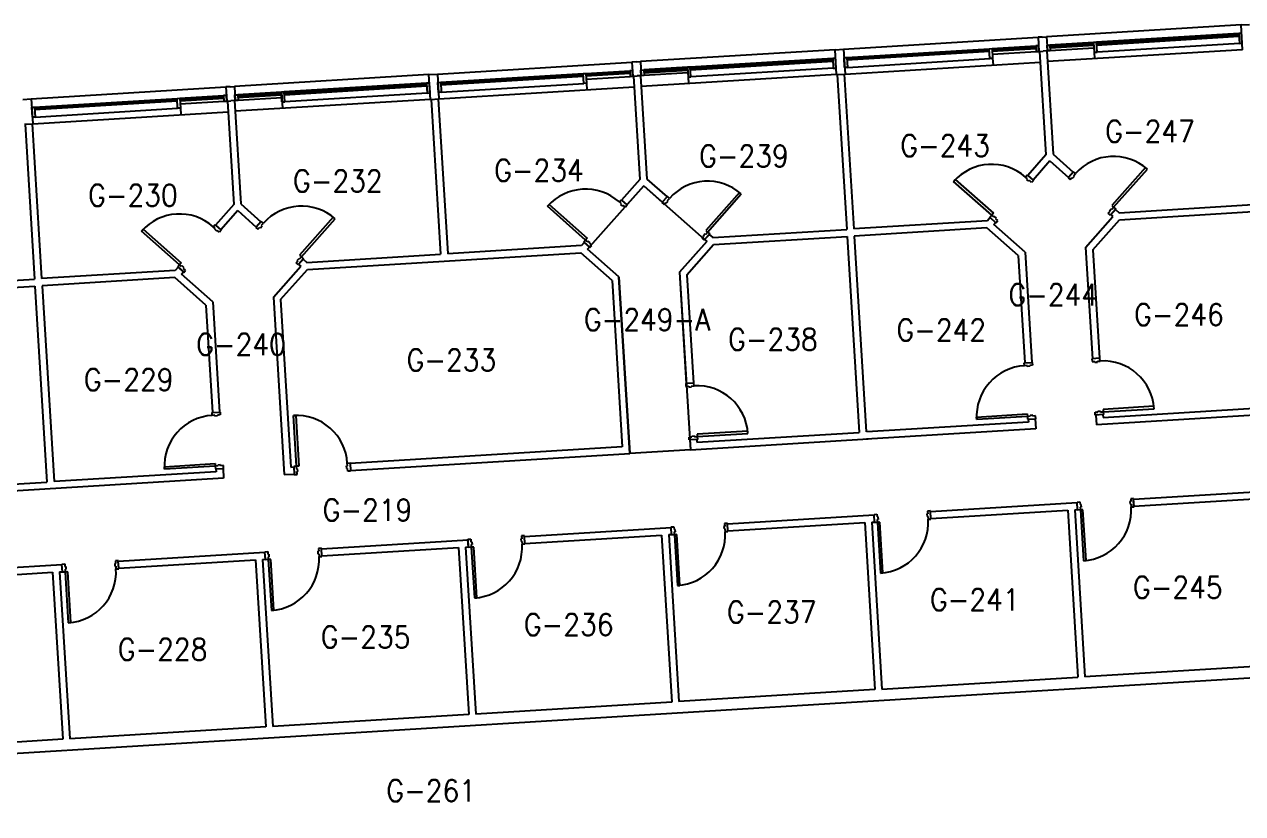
# Model space of a CAD drawing. Header units: inches. Extents: x 0 to 15110, y -1099 to 7181.
# Drawn here: x 13081 to 13943, y 6398 to 6957 of the extents above; entities that cross this region are included whole.
import ezdxf
from ezdxf.enums import TextEntityAlignment as Align

# ---------------------------------------------------------------- set-up
doc = ezdxf.new("R2010")
doc.units = ezdxf.units.IN
doc.header["$LTSCALE"] = 48
doc.header["$MEASUREMENT"] = 0
doc.layers.get('0').update_dxf_attribs({"linetype": 'CONTINUOUS'})
for name, color, linetype in [('A-DOOR', 5, 'CONTINUOUS'), ('A-GLAZ', 1, 'CONTINUOUS'), ('A-GLAZ-DETL', 5, 'CONTINUOUS'), ('A-TEXT', 3, 'CONTINUOUS'), ('A-WALL', 7, 'CONTINUOUS'), ('A-WALL-SILL', 3, 'CONTINUOUS'), ('SP-RMNO', 7, 'CONTINUOUS'), ('SP-ROOM', 7, 'CONTINUOUS'), ('SP-ROOMF', 7, 'CONTINUOUS')]:
    doc.layers.add(name, color=color, linetype=linetype)
doc.layers.get('0').off()
doc.layers.get('SP-ROOM').off()
doc.layers.get('SP-ROOMF').off()
doc.styles.add('ROMANS', font='ROMANS', dxfattribs={"width": 0.78})

# ---------------------------------------------------------------- blocks, each defined once
blk = doc.blocks.new('FMGRM1')
at = {"style": 'ROMANS', "width": 0.9}
for tag, p in [('DATA1', (0, -0.2836)), ('DATA2', (0, -0.443)), ('DATA3', (0, -0.6024)), ('DATA4', (0, -0.7618)), ('DATA5', (0, -0.9213))]:
    blk.add_attdef(tag, text='', height=0.1172, dxfattribs=at).set_placement(p, align=Align.CENTER)
at = {"layer": 'SP-RMNO', "style": 'ROMANS', "width": 0.9}
blk.add_attdef('RMNUMB', text='', height=0.16, dxfattribs=at).set_placement((0, 0), align=Align.MIDDLE)

msp = doc.modelspace()

# ---------------------------------------------------------------- linework, layer by layer
at = {"layer": 'A-DOOR', "linetype": 'Continuous'}
for p, q in [((13789.48, 6848.99), (13790.8, 6850.49)), ((13790.93, 6847.71), (13789.48, 6848.99)), ((13790.51, 6847.24), (13790.93, 6847.71)), ((13790.8, 6850.49), (13795.11, 6846.68)), ((13823.46, 6852.84), (13819.65, 6848.53)), ((13819.65, 6848.53), (13821.15, 6847.21)), ((13821.15, 6847.21), (13822.43, 6848.66)), ((13822.43, 6848.66), (13822.9, 6848.24)), ((13822.9, 6848.24), (13824.14, 6849.65)), ((13824.96, 6851.51), (13823.46, 6852.84)), ((13823.68, 6850.06), (13824.96, 6851.51)), ((13824.14, 6849.65), (13823.68, 6850.06)), ((13874.47, 6855.78), (13850.61, 6828.82)), ((13851.92, 6827.66), (13875.78, 6854.62)), ((13875.78, 6854.62), (13874.47, 6855.78)), ((13738.66, 6845.88), (13739.82, 6847.19)), ((13765.62, 6822.03), (13738.66, 6845.88)), ((13739.82, 6847.19), (13766.78, 6823.34)), ((13791.92, 6846), (13790.51, 6847.24)), ((13792.33, 6846.47), (13791.92, 6846)), ((13793.78, 6845.18), (13792.33, 6846.47)), ((13795.11, 6846.68), (13793.78, 6845.18)), ((13502.01, 6831.41), (13503.34, 6832.91)), ((13503.46, 6830.13), (13502.01, 6831.41)), ((13503.05, 6829.66), (13503.46, 6830.13)), ((13503.34, 6832.91), (13507.65, 6829.1)), ((13536, 6835.25), (13532.19, 6830.95)), ((13532.19, 6830.95), (13533.69, 6829.62)), ((13533.69, 6829.62), (13534.97, 6831.07)), ((13534.97, 6831.07), (13535.44, 6830.66)), ((13535.44, 6830.66), (13536.68, 6832.06)), ((13537.5, 6833.93), (13536, 6835.25)), ((13536.21, 6832.48), (13537.5, 6833.93)), ((13536.68, 6832.06), (13536.21, 6832.48)), ((13587, 6838.2), (13563.15, 6811.23)), ((13564.46, 6810.07), (13588.31, 6837.04)), ((13588.31, 6837.04), (13587, 6838.2)), ((13451.2, 6828.3), (13452.36, 6829.61)), ((13478.16, 6804.45), (13451.2, 6828.3)), ((13452.36, 6829.61), (13479.32, 6805.76)), ((13504.45, 6828.42), (13503.05, 6829.66)), ((13504.87, 6828.88), (13504.45, 6828.42)), ((13506.32, 6827.6), (13504.87, 6828.88)), ((13507.65, 6829.1), (13506.32, 6827.6)), ((13765.62, 6822.03), (13764.3, 6820.53)), ((13766.78, 6823.34), (13765.62, 6822.03)), ((13767.07, 6820.75), (13765.62, 6822.03)), ((13848.11, 6823.35), (13849.4, 6824.8)), ((13849.61, 6822.03), (13848.11, 6823.35)), ((13848.93, 6825.22), (13850.17, 6826.62)), ((13849.4, 6824.8), (13848.93, 6825.22)), ((13853.42, 6826.33), (13849.61, 6822.03)), ((13850.17, 6826.62), (13850.64, 6826.21)), ((13850.61, 6828.82), (13851.92, 6827.66)), ((13850.64, 6826.21), (13851.92, 6827.66)), ((13851.92, 6827.66), (13853.42, 6826.33)), ((13214.55, 6813.83), (13215.88, 6815.33)), ((13216, 6812.54), (13214.55, 6813.83)), ((13215.88, 6815.33), (13220.18, 6811.52)), ((13248.54, 6817.67), (13244.73, 6813.37)), ((13244.73, 6813.37), (13246.22, 6812.04)), ((13246.22, 6812.04), (13247.51, 6813.49)), ((13247.51, 6813.49), (13247.98, 6813.08)), ((13247.98, 6813.08), (13249.22, 6814.48)), ((13250.03, 6816.35), (13248.54, 6817.67)), ((13248.75, 6814.9), (13250.03, 6816.35)), ((13249.22, 6814.48), (13248.75, 6814.9)), ((13299.54, 6820.61), (13275.69, 6793.65)), ((13277, 6792.49), (13300.85, 6819.46)), ((13300.85, 6819.46), (13299.54, 6820.61)), ((13764.3, 6820.53), (13768.6, 6816.72)), ((13767.49, 6821.21), (13767.07, 6820.75)), ((13768.89, 6819.97), (13767.49, 6821.21)), ((13768.48, 6819.5), (13768.89, 6819.97)), ((13769.93, 6818.22), (13768.48, 6819.5)), ((13768.6, 6816.72), (13769.93, 6818.22)), ((13163.73, 6810.72), (13164.89, 6812.03)), ((13190.7, 6786.87), (13163.73, 6810.72)), ((13164.89, 6812.03), (13191.86, 6788.18)), ((13215.59, 6812.08), (13216, 6812.54)), ((13216.99, 6810.83), (13215.59, 6812.08)), ((13217.41, 6811.3), (13216.99, 6810.83)), ((13218.86, 6810.02), (13217.41, 6811.3)), ((13220.18, 6811.52), (13218.86, 6810.02)), ((13478.16, 6804.45), (13476.83, 6802.95)), ((13479.32, 6805.76), (13478.16, 6804.45)), ((13479.61, 6803.16), (13478.16, 6804.45)), ((13560.65, 6805.77), (13561.93, 6807.22)), ((13562.15, 6804.44), (13560.65, 6805.77)), ((13561.47, 6807.63), (13562.71, 6809.04)), ((13561.93, 6807.22), (13561.47, 6807.63)), ((13565.96, 6808.75), (13562.15, 6804.44)), ((13562.71, 6809.04), (13563.18, 6808.62)), ((13563.15, 6811.23), (13564.46, 6810.07)), ((13563.18, 6808.62), (13564.46, 6810.07)), ((13564.46, 6810.07), (13565.96, 6808.75)), ((13476.83, 6802.95), (13481.14, 6799.14)), ((13480.02, 6803.63), (13479.61, 6803.16)), ((13481.43, 6802.39), (13480.02, 6803.63)), ((13481.01, 6801.92), (13481.43, 6802.39)), ((13482.47, 6800.64), (13481.01, 6801.92)), ((13481.14, 6799.14), (13482.47, 6800.64)), ((13191.86, 6788.18), (13190.7, 6786.87)), ((13273.19, 6788.19), (13274.47, 6789.64)), ((13274.68, 6786.86), (13273.19, 6788.19)), ((13274, 6790.05), (13275.25, 6791.46)), ((13274.47, 6789.64), (13274, 6790.05)), ((13278.49, 6791.17), (13274.68, 6786.86)), ((13275.25, 6791.46), (13275.71, 6791.04)), ((13275.69, 6793.65), (13277, 6792.49)), ((13275.71, 6791.04), (13277, 6792.49)), ((13277, 6792.49), (13278.49, 6791.17)), ((13190.7, 6786.87), (13189.37, 6785.37)), ((13189.37, 6785.37), (13193.68, 6781.56)), ((13192.15, 6785.58), (13190.7, 6786.87)), ((13192.56, 6786.05), (13192.15, 6785.58)), ((13193.97, 6784.81), (13192.56, 6786.05)), ((13193.55, 6784.34), (13193.97, 6784.81)), ((13195, 6783.06), (13193.55, 6784.34)), ((13193.68, 6781.56), (13195, 6783.06)), ((13842.25, 6720.74), (13836.51, 6720.39)), ((13836.51, 6720.39), (13836.63, 6718.39)), ((13836.63, 6718.39), (13838.56, 6718.51)), ((13838.56, 6718.51), (13838.6, 6717.89)), ((13840.44, 6718.62), (13842.37, 6718.74)), ((13840.47, 6718), (13840.44, 6718.62)), ((13842.37, 6718.74), (13842.25, 6720.74)), ((13788.6, 6717.46), (13794.34, 6717.81)), ((13788.72, 6715.46), (13788.6, 6717.46)), ((13790.65, 6715.58), (13788.72, 6715.46)), ((13790.69, 6714.96), (13790.65, 6715.58)), ((13792.56, 6715.07), (13790.69, 6714.96)), ((13794.46, 6715.81), (13792.53, 6715.69)), ((13792.53, 6715.69), (13792.56, 6715.07)), ((13794.34, 6717.81), (13794.46, 6715.81)), ((13838.6, 6717.89), (13840.47, 6718)), ((13554.79, 6703.16), (13549.05, 6702.81)), ((13549.05, 6702.81), (13549.17, 6700.81)), ((13549.17, 6700.81), (13551.1, 6700.93)), ((13551.1, 6700.93), (13551.14, 6700.3)), ((13552.97, 6701.04), (13554.91, 6701.16)), ((13553.01, 6700.42), (13552.97, 6701.04)), ((13554.91, 6701.16), (13554.79, 6703.16)), ((13551.14, 6700.3), (13553.01, 6700.42)), ((13880.39, 6686.75), (13844.46, 6684.56)), ((13844.46, 6684.56), (13844.57, 6682.81)), ((13844.57, 6682.81), (13880.5, 6685.01)), ((13880.5, 6685.01), (13880.39, 6686.75)), ((13213.67, 6682.29), (13219.41, 6682.64)), ((13213.79, 6680.3), (13213.67, 6682.29)), ((13215.73, 6680.41), (13213.79, 6680.3)), ((13215.77, 6679.79), (13215.73, 6680.41)), ((13217.64, 6679.91), (13215.77, 6679.79)), ((13219.53, 6680.65), (13217.6, 6680.53)), ((13217.6, 6680.53), (13217.64, 6679.91)), ((13219.41, 6682.64), (13219.53, 6680.65)), ((13271.28, 6680.18), (13273.03, 6680.29)), ((13273.48, 6644.25), (13271.28, 6680.18)), ((13273.03, 6680.29), (13275.23, 6644.35)), ((13754.88, 6679.08), (13790.81, 6681.27)), ((13754.99, 6677.33), (13754.88, 6679.08)), ((13790.92, 6679.53), (13754.99, 6677.33)), ((13790.81, 6681.27), (13790.92, 6679.53)), ((13792.85, 6679.65), (13790.92, 6679.53)), ((13790.92, 6679.53), (13791.04, 6677.53)), ((13791.04, 6677.53), (13796.78, 6677.88)), ((13794.69, 6680.38), (13792.81, 6680.27)), ((13792.81, 6680.27), (13792.85, 6679.65)), ((13794.72, 6679.76), (13794.69, 6680.38)), ((13796.66, 6679.88), (13794.72, 6679.76)), ((13796.78, 6677.88), (13796.66, 6679.88)), ((13838.83, 6682.46), (13840.76, 6682.58)), ((13838.95, 6680.46), (13838.83, 6682.46)), ((13844.69, 6680.81), (13838.95, 6680.46)), ((13840.72, 6683.2), (13842.6, 6683.31)), ((13840.76, 6682.58), (13840.72, 6683.2)), ((13842.6, 6683.31), (13842.63, 6682.69)), ((13842.63, 6682.69), (13844.57, 6682.81)), ((13844.57, 6682.81), (13844.69, 6680.81)), ((13592.93, 6669.17), (13557, 6666.97)), ((13557, 6666.97), (13557.1, 6665.23)), ((13557.1, 6665.23), (13593.04, 6667.42)), ((13593.04, 6667.42), (13592.93, 6669.17)), ((13551.37, 6664.88), (13553.3, 6664.99)), ((13551.49, 6662.88), (13551.37, 6664.88)), ((13557.23, 6663.23), (13551.49, 6662.88)), ((13553.26, 6665.62), (13555.13, 6665.73)), ((13553.3, 6664.99), (13553.26, 6665.62)), ((13555.13, 6665.73), (13555.17, 6665.11)), ((13555.17, 6665.11), (13557.1, 6665.23)), ((13557.1, 6665.23), (13557.23, 6663.23)), ((13179.95, 6643.91), (13215.89, 6646.11)), ((13180.06, 6642.17), (13179.95, 6643.91)), ((13215.99, 6644.36), (13180.06, 6642.17)), ((13215.89, 6646.11), (13215.99, 6644.36)), ((13217.93, 6644.48), (13215.99, 6644.36)), ((13215.99, 6644.36), (13216.11, 6642.37)), ((13216.11, 6642.37), (13221.85, 6642.72)), ((13219.76, 6645.22), (13217.89, 6645.11)), ((13217.89, 6645.11), (13217.93, 6644.48)), ((13219.8, 6644.6), (13219.76, 6645.22)), ((13221.73, 6644.71), (13219.8, 6644.6)), ((13221.85, 6642.72), (13221.73, 6644.71)), ((13273.48, 6644.25), (13271.49, 6644.13)), ((13271.49, 6644.13), (13271.84, 6638.39)), ((13275.23, 6644.35), (13273.48, 6644.25)), ((13273.6, 6642.31), (13273.48, 6644.25)), ((13274.22, 6642.35), (13273.6, 6642.31)), ((13273.71, 6640.44), (13274.34, 6640.48)), ((13273.83, 6638.51), (13273.71, 6640.44)), ((13274.34, 6640.48), (13274.22, 6642.35)), ((13308.91, 6644.47), (13309.53, 6644.51)), ((13309.02, 6642.6), (13308.91, 6644.47)), ((13309.65, 6642.64), (13309.02, 6642.6)), ((13309.42, 6646.45), (13311.41, 6646.57)), ((13309.53, 6644.51), (13309.42, 6646.45)), ((13309.77, 6640.71), (13309.65, 6642.64)), ((13311.76, 6640.83), (13309.77, 6640.71)), ((13311.41, 6646.57), (13311.76, 6640.83)), ((13271.84, 6638.39), (13273.83, 6638.51)), ((13826.06, 6618.93), (13828.05, 6619.06)), ((13826.41, 6613.2), (13826.06, 6618.93)), ((13828.05, 6619.06), (13828.17, 6617.12)), ((13828.17, 6617.12), (13828.8, 6617.16)), ((13828.91, 6615.29), (13828.29, 6615.25)), ((13828.29, 6615.25), (13828.4, 6613.32)), ((13828.8, 6617.16), (13828.91, 6615.29)), ((13864.11, 6619.32), (13863.48, 6619.28)), ((13863.48, 6619.28), (13863.6, 6617.41)), ((13863.6, 6617.41), (13864.22, 6617.45)), ((13865.98, 6621.38), (13863.99, 6621.25)), ((13863.99, 6621.25), (13864.11, 6619.32)), ((13864.22, 6617.45), (13864.34, 6615.52)), ((13864.34, 6615.52), (13866.33, 6615.64)), ((13866.33, 6615.64), (13865.98, 6621.38)), ((13682.33, 6610.14), (13684.32, 6610.27)), ((13682.68, 6604.4), (13682.33, 6610.14)), ((13684.32, 6610.27), (13684.44, 6608.33)), ((13684.44, 6608.33), (13685.06, 6608.37)), ((13685.18, 6606.5), (13684.56, 6606.46)), ((13684.56, 6606.46), (13684.67, 6604.53)), ((13685.06, 6608.37), (13685.18, 6606.5)), ((13720.37, 6610.53), (13719.75, 6610.49)), ((13719.75, 6610.49), (13719.86, 6608.62)), ((13719.86, 6608.62), (13720.49, 6608.66)), ((13722.25, 6612.59), (13720.26, 6612.46)), ((13720.26, 6612.46), (13720.37, 6610.53)), ((13720.49, 6608.66), (13720.61, 6606.72)), ((13720.61, 6606.72), (13722.6, 6606.85)), ((13722.6, 6606.85), (13722.25, 6612.59)), ((13828.4, 6613.32), (13826.41, 6613.2)), ((13830.15, 6613.42), (13828.4, 6613.32)), ((13828.4, 6613.32), (13830.6, 6577.38)), ((13832.35, 6577.49), (13830.15, 6613.42)), ((13538.59, 6601.35), (13540.59, 6601.47)), ((13538.95, 6595.61), (13538.59, 6601.35)), ((13540.59, 6601.47), (13540.71, 6599.54)), ((13540.71, 6599.54), (13541.33, 6599.58)), ((13541.45, 6597.71), (13540.82, 6597.67)), ((13540.82, 6597.67), (13540.94, 6595.74)), ((13541.33, 6599.58), (13541.45, 6597.71)), ((13576.64, 6601.74), (13576.02, 6601.7)), ((13576.02, 6601.7), (13576.13, 6599.83)), ((13576.13, 6599.83), (13576.76, 6599.87)), ((13578.52, 6603.79), (13576.52, 6603.67)), ((13576.52, 6603.67), (13576.64, 6601.74)), ((13576.76, 6599.87), (13576.88, 6597.93)), ((13576.88, 6597.93), (13578.87, 6598.06)), ((13578.87, 6598.06), (13578.52, 6603.79)), ((13684.67, 6604.53), (13682.68, 6604.4)), ((13686.42, 6604.63), (13684.67, 6604.53)), ((13684.67, 6604.53), (13686.87, 6568.59)), ((13688.62, 6568.7), (13686.42, 6604.63)), ((13394.86, 6592.56), (13396.86, 6592.68)), ((13395.21, 6586.82), (13394.86, 6592.56)), ((13396.86, 6592.68), (13396.98, 6590.75)), ((13396.98, 6590.75), (13397.6, 6590.79)), ((13397.72, 6588.92), (13397.09, 6588.88)), ((13397.09, 6588.88), (13397.21, 6586.94)), ((13397.6, 6590.79), (13397.72, 6588.92)), ((13432.91, 6592.95), (13432.29, 6592.91)), ((13432.29, 6592.91), (13432.4, 6591.04)), ((13432.4, 6591.04), (13433.03, 6591.08)), ((13434.79, 6595), (13432.79, 6594.88)), ((13432.79, 6594.88), (13432.91, 6592.95)), ((13433.03, 6591.08), (13433.14, 6589.14)), ((13433.14, 6589.14), (13435.14, 6589.26)), ((13435.14, 6589.26), (13434.79, 6595)), ((13540.94, 6595.74), (13538.95, 6595.61)), ((13542.69, 6595.84), (13540.94, 6595.74)), ((13540.94, 6595.74), (13543.14, 6559.8)), ((13544.89, 6559.91), (13542.69, 6595.84)), ((13251.13, 6583.77), (13253.13, 6583.89)), ((13251.48, 6578.03), (13251.13, 6583.77)), ((13253.13, 6583.89), (13253.25, 6581.96)), ((13253.25, 6581.96), (13253.87, 6582)), ((13253.98, 6580.13), (13253.36, 6580.09)), ((13253.36, 6580.09), (13253.48, 6578.15)), ((13253.87, 6582), (13253.98, 6580.13)), ((13289.18, 6584.16), (13288.56, 6584.12)), ((13288.56, 6584.12), (13288.67, 6582.25)), ((13288.67, 6582.25), (13289.29, 6582.28)), ((13291.06, 6586.21), (13289.06, 6586.09)), ((13289.06, 6586.09), (13289.18, 6584.16)), ((13289.29, 6582.28), (13289.41, 6580.35)), ((13289.41, 6580.35), (13291.41, 6580.47)), ((13291.41, 6580.47), (13291.06, 6586.21)), ((13397.21, 6586.94), (13395.21, 6586.82)), ((13398.96, 6587.05), (13397.21, 6586.94)), ((13397.21, 6586.94), (13399.41, 6551.01)), ((13401.16, 6551.12), (13398.96, 6587.05)), ((13107.4, 6574.98), (13109.4, 6575.1)), ((13107.75, 6569.24), (13107.4, 6574.98)), ((13109.4, 6575.1), (13109.52, 6573.17)), ((13109.52, 6573.17), (13110.14, 6573.21)), ((13110.14, 6573.21), (13110.25, 6571.33)), ((13145.45, 6575.37), (13144.82, 6575.33)), ((13144.82, 6575.33), (13144.94, 6573.46)), ((13144.94, 6573.46), (13145.56, 6573.49)), ((13147.33, 6577.42), (13145.33, 6577.3)), ((13145.33, 6577.3), (13145.45, 6575.37)), ((13145.56, 6573.49), (13145.68, 6571.56)), ((13145.68, 6571.56), (13147.68, 6571.68)), ((13147.68, 6571.68), (13147.33, 6577.42)), ((13253.48, 6578.15), (13251.48, 6578.03)), ((13255.23, 6578.26), (13253.48, 6578.15)), ((13253.48, 6578.15), (13255.68, 6542.22)), ((13257.42, 6542.33), (13255.23, 6578.26)), ((13830.6, 6577.38), (13832.35, 6577.49)), ((13109.75, 6569.36), (13107.75, 6569.24)), ((13110.25, 6571.33), (13109.63, 6571.3)), ((13109.63, 6571.3), (13109.75, 6569.36)), ((13111.49, 6569.47), (13109.75, 6569.36)), ((13109.75, 6569.36), (13111.95, 6533.43)), ((13113.69, 6533.54), (13111.49, 6569.47)), ((13686.87, 6568.59), (13688.62, 6568.7)), ((13543.14, 6559.8), (13544.89, 6559.91)), ((13399.41, 6551.01), (13401.16, 6551.12)), ((13255.68, 6542.22), (13257.42, 6542.33)), ((13111.95, 6533.43), (13113.69, 6533.54))]:
    msp.add_line(p, q, dxfattribs=at)
for centre, major_axis, start_param, end_param in [((13851.92, 6827.66), (-25.46, 25.46), -1.509711, 0.061085), ((13765.62, 6822.03), (-25.46, 25.46), -1.509708, 0.061088), ((13564.46, 6810.07), (-25.46, 25.46), -1.509711, 0.061085), ((13478.16, 6804.45), (25.46, 25.46), 0.061088, 1.631884), ((13277, 6792.49), (-25.46, 25.46), -1.509711, 0.061085), ((13190.7, 6786.87), (25.46, 25.46), 0.061088, 1.631884), ((13844.57, 6682.81), (25.46, 25.46), 5.558874, 7.12967), ((13790.92, 6679.53), (-25.46, 25.46), -0.724312, 0.846485), ((13557.1, 6665.23), (25.46, 25.46), 5.558874, 7.12967), ((13215.99, 6644.36), (25.46, 25.46), 0.846485, 2.417281), ((13273.48, 6644.25), (-25.46, 25.46), 3.988077, 5.558874), ((13828.4, 6613.32), (25.46, 25.46), 3.988077, 5.558874), ((13684.67, 6604.53), (-25.46, 25.46), 2.417281, 3.988077), ((13540.94, 6595.74), (-25.46, 25.46), 2.417281, 3.988077), ((13397.21, 6586.94), (-25.46, 25.46), 2.417281, 3.988077), ((13253.48, 6578.15), (-25.46, 25.46), 2.417281, 3.988077), ((13109.75, 6569.36), (-25.46, 25.46), 2.417281, 3.988077)]:
    msp.add_ellipse(centre, major_axis=major_axis, ratio=1, start_param=start_param, end_param=end_param, dxfattribs=at)
at = {"layer": 'A-GLAZ', "linetype": 'Continuous'}
for p, q in [((13837.71, 6944.38), (13806.77, 6942.49)), ((13806.83, 6941.49), (13837.77, 6943.38)), ((13806.89, 6940.49), (13837.83, 6942.38)), ((13940.52, 6950.67), (13839.71, 6944.5)), ((13839.77, 6943.5), (13940.58, 6949.67)), ((13839.83, 6942.5), (13940.64, 6948.67)), ((13940.95, 6943.68), (13840.14, 6937.51)), ((13663.04, 6933.69), (13763.85, 6939.86)), ((13763.91, 6938.86), (13663.1, 6932.7)), ((13763.97, 6937.86), (13663.16, 6931.7)), ((13765.85, 6939.98), (13796.79, 6941.87)), ((13796.85, 6940.88), (13765.91, 6938.98)), ((13796.91, 6939.88), (13765.97, 6937.99)), ((13766.09, 6935.99), (13797.03, 6937.88)), ((13837.96, 6940.39), (13807.01, 6938.49)), ((13838.14, 6937.39), (13838.42, 6932.77)), ((13550.25, 6926.8), (13519.31, 6924.9)), ((13519.37, 6923.91), (13550.31, 6925.8)), ((13653.06, 6933.08), (13552.24, 6926.92)), ((13552.31, 6925.92), (13653.12, 6932.09)), ((13552.37, 6924.92), (13653.18, 6931.09)), ((13653.48, 6926.1), (13552.67, 6919.93)), ((13663.47, 6926.71), (13764.28, 6932.87)), ((13766.27, 6933), (13766.56, 6928.38)), ((13375.58, 6916.11), (13476.39, 6922.28)), ((13476.45, 6921.28), (13375.64, 6915.11)), ((13476.51, 6920.28), (13375.7, 6914.12)), ((13478.38, 6922.4), (13509.33, 6924.29)), ((13509.39, 6923.29), (13478.44, 6921.4)), ((13509.45, 6922.3), (13478.51, 6920.4)), ((13478.63, 6918.41), (13509.57, 6920.3)), ((13519.43, 6922.91), (13550.37, 6924.8)), ((13550.49, 6922.8), (13519.55, 6920.91)), ((13550.68, 6919.81), (13550.96, 6915.19)), ((13262.79, 6909.21), (13231.84, 6907.32)), ((13231.9, 6906.32), (13262.85, 6908.22)), ((13262.79, 6909.21), (13263.5, 6897.61)), ((13365.59, 6915.5), (13264.78, 6909.34)), ((13264.84, 6908.34), (13365.65, 6914.5)), ((13264.9, 6907.34), (13365.72, 6913.51)), ((13366.02, 6908.51), (13265.21, 6902.35)), ((13376, 6909.13), (13476.81, 6915.29)), ((13478.81, 6915.41), (13479.09, 6910.8)), ((13088.11, 6898.53), (13188.92, 6904.7)), ((13188.98, 6903.7), (13088.17, 6897.53)), ((13189.05, 6902.7), (13088.23, 6896.53)), ((13190.92, 6904.82), (13221.86, 6906.71)), ((13221.92, 6905.71), (13190.98, 6903.82)), ((13221.98, 6904.71), (13191.04, 6902.82)), ((13191.16, 6900.83), (13222.11, 6902.72)), ((13231.97, 6905.33), (13262.91, 6907.22)), ((13263.03, 6905.22), (13232.09, 6903.33)), ((13088.54, 6891.54), (13189.35, 6897.71)), ((13191.35, 6897.83), (13191.63, 6893.22))]:
    msp.add_line(p, q, dxfattribs=at)
at = {"layer": 'A-GLAZ-DETL', "linetype": 'Continuous'}
for p, q in [((13804.77, 6942.36), (13806.77, 6942.49)), ((13805.02, 6938.37), (13804.77, 6942.36)), ((13806.77, 6942.49), (13807.01, 6938.49)), ((13839.71, 6944.5), (13837.71, 6944.38)), ((13837.71, 6944.38), (13838.14, 6937.39)), ((13840.14, 6937.51), (13839.71, 6944.5)), ((13942.52, 6950.79), (13940.52, 6950.67)), ((13940.52, 6950.67), (13940.95, 6943.68)), ((13940.95, 6943.68), (13942.94, 6943.8)), ((13942.94, 6943.8), (13942.52, 6950.79)), ((13661.04, 6933.57), (13663.04, 6933.69)), ((13663.04, 6933.69), (13663.47, 6926.71)), ((13763.85, 6939.86), (13765.85, 6939.98)), ((13764.28, 6932.87), (13763.85, 6939.86)), ((13765.85, 6939.98), (13766.27, 6933)), ((13798.78, 6942), (13796.79, 6941.87)), ((13796.79, 6941.87), (13797.03, 6937.88)), ((13797.03, 6937.88), (13799.03, 6938)), ((13799.03, 6938), (13798.78, 6942)), ((13807.01, 6938.49), (13805.02, 6938.37)), ((13838.14, 6937.39), (13840.14, 6937.51)), ((13552.24, 6926.92), (13550.25, 6926.8)), ((13550.25, 6926.8), (13550.68, 6919.81)), ((13552.67, 6919.93), (13552.24, 6926.92)), ((13655.05, 6933.21), (13653.06, 6933.08)), ((13653.06, 6933.08), (13653.48, 6926.1)), ((13653.48, 6926.1), (13655.48, 6926.22)), ((13655.48, 6926.22), (13655.05, 6933.21)), ((13661.47, 6926.59), (13661.04, 6933.57)), ((13663.47, 6926.71), (13661.47, 6926.59)), ((13766.27, 6933), (13764.28, 6932.87)), ((13476.39, 6922.28), (13478.38, 6922.4)), ((13476.81, 6915.29), (13476.39, 6922.28)), ((13478.38, 6922.4), (13478.81, 6915.41)), ((13511.32, 6924.41), (13509.33, 6924.29)), ((13509.33, 6924.29), (13509.57, 6920.3)), ((13509.57, 6920.3), (13511.57, 6920.42)), ((13511.57, 6920.42), (13511.32, 6924.41)), ((13517.31, 6924.78), (13519.31, 6924.9)), ((13517.55, 6920.79), (13517.31, 6924.78)), ((13519.55, 6920.91), (13517.55, 6920.79)), ((13519.31, 6924.9), (13519.55, 6920.91)), ((13550.68, 6919.81), (13552.67, 6919.93)), ((13264.78, 6909.34), (13262.79, 6909.21)), ((13263.21, 6902.23), (13262.79, 6909.21)), ((13265.21, 6902.35), (13264.78, 6909.34)), ((13367.59, 6915.62), (13365.59, 6915.5)), ((13365.59, 6915.5), (13366.02, 6908.51)), ((13366.02, 6908.51), (13368.02, 6908.64)), ((13368.02, 6908.64), (13367.59, 6915.62)), ((13373.58, 6915.99), (13375.58, 6916.11)), ((13374.01, 6909), (13373.58, 6915.99)), ((13376, 6909.13), (13374.01, 6909)), ((13375.58, 6916.11), (13376, 6909.13)), ((13478.81, 6915.41), (13476.81, 6915.29)), ((13188.92, 6904.7), (13190.92, 6904.82)), ((13189.35, 6897.71), (13188.92, 6904.7)), ((13190.92, 6904.82), (13191.35, 6897.83)), ((13223.86, 6906.83), (13221.86, 6906.71)), ((13221.86, 6906.71), (13222.11, 6902.72)), ((13222.11, 6902.72), (13224.1, 6902.84)), ((13224.1, 6902.84), (13223.86, 6906.83)), ((13229.85, 6907.2), (13231.84, 6907.32)), ((13230.09, 6903.21), (13229.85, 6907.2)), ((13232.09, 6903.33), (13230.09, 6903.21)), ((13231.84, 6907.32), (13232.09, 6903.33)), ((13263.21, 6902.23), (13265.21, 6902.35)), ((13086.12, 6898.41), (13088.11, 6898.53)), ((13086.54, 6891.42), (13086.12, 6898.41)), ((13088.54, 6891.54), (13086.54, 6891.42)), ((13088.11, 6898.53), (13088.54, 6891.54)), ((13191.35, 6897.83), (13189.35, 6897.71))]:
    msp.add_line(p, q, dxfattribs=at)
at = {"layer": 'A-TEXT', "linetype": 'Continuous'}
for p, q in [((13479.54, 6797.89), (13519.32, 6842.84)), ((13519.32, 6842.84), (13563.89, 6803.4)), ((13501.73, 6778.26), (13479.54, 6797.89)), ((13563.89, 6803.4), (13544.6, 6781.59)), ((13544.6, 6781.59), (13552.29, 6655.92)), ((13509.37, 6653.29), (13501.73, 6778.26)), ((13552.29, 6655.92), (13509.37, 6653.29)), ((13552.29, 6655.92), (13552.29, 6655.92))]:
    msp.add_line(p, q, dxfattribs=at)
at = {"layer": 'A-WALL', "linetype": 'Continuous'}
for p, q in [((13942.15, 6956.78), (13948.14, 6957.14)), ((13943.23, 6939.18), (13942.15, 6956.78)), ((13801.41, 6948.17), (13798.42, 6947.99)), ((13798.42, 6947.99), (13799.03, 6938)), ((13801.41, 6948.17), (13804.41, 6948.35)), ((13804.41, 6948.35), (13805.02, 6938.37)), ((13654.69, 6939.19), (13660.68, 6939.56)), ((13655.76, 6921.6), (13654.69, 6939.19)), ((13660.68, 6939.56), (13661.75, 6921.97)), ((13799.03, 6938), (13802.02, 6938.19)), ((13799.53, 6938.03), (13804, 6864.83)), ((13805.02, 6938.37), (13802.02, 6938.19)), ((13804.52, 6938.34), (13809, 6865.13)), ((13513.95, 6930.59), (13510.96, 6930.4)), ((13510.96, 6930.4), (13511.57, 6920.42)), ((13513.95, 6930.59), (13516.94, 6930.77)), ((13516.94, 6930.77), (13517.55, 6920.79)), ((13367.22, 6921.61), (13373.21, 6921.98)), ((13368.3, 6904.02), (13367.22, 6921.61)), ((13373.21, 6921.98), (13374.29, 6904.39)), ((13511.57, 6920.42), (13514.56, 6920.61)), ((13512.06, 6920.45), (13516.54, 6847.25)), ((13517.55, 6920.79), (13514.56, 6920.61)), ((13517.06, 6920.76), (13521.53, 6847.55)), ((13655.76, 6921.6), (13661.75, 6921.97)), ((13656.26, 6921.63), (13662.97, 6811.96)), ((13661.25, 6921.94), (13667.96, 6812.27)), ((13226.49, 6913), (13223.49, 6912.82)), ((13223.49, 6912.82), (13224.1, 6902.84)), ((13226.49, 6913), (13229.48, 6913.19)), ((13229.48, 6913.19), (13230.09, 6903.21)), ((13079.76, 6904.03), (13085.75, 6904.4)), ((13085.75, 6904.4), (13086.83, 6886.8)), ((13224.1, 6902.84), (13227.1, 6903.02)), ((13224.6, 6902.87), (13229.08, 6829.67)), ((13230.09, 6903.21), (13227.1, 6903.02)), ((13229.59, 6903.18), (13234.07, 6829.97)), ((13368.3, 6904.02), (13374.29, 6904.39)), ((13368.8, 6904.05), (13375.51, 6794.38)), ((13373.79, 6904.36), (13380.5, 6794.69)), ((13080.84, 6886.44), (13086.83, 6886.8)), ((13081.34, 6886.47), (13088.04, 6776.8)), ((13086.33, 6886.77), (13093.03, 6777.1)), ((13804, 6864.83), (13791.09, 6850.23)), ((13809, 6865.13), (13823.21, 6852.56)), ((13806.78, 6860.42), (13794.84, 6846.92)), ((13806.78, 6860.42), (13819.9, 6848.81)), ((13521.53, 6847.55), (13535.75, 6834.97)), ((13791.09, 6850.23), (13794.84, 6846.92)), ((13823.21, 6852.56), (13819.9, 6848.81)), ((13516.54, 6847.25), (13503.63, 6832.65)), ((13519.32, 6842.84), (13507.37, 6829.34)), ((13519.32, 6842.84), (13532.44, 6831.23)), ((13503.63, 6832.65), (13507.37, 6829.34)), ((13535.75, 6834.97), (13532.44, 6831.23)), ((13229.08, 6829.67), (13216.17, 6815.07)), ((13231.85, 6825.26), (13219.91, 6811.76)), ((13231.85, 6825.26), (13244.97, 6813.65)), ((13234.07, 6829.97), (13248.29, 6817.39)), ((13853.17, 6826.05), (13849.86, 6822.31)), ((13849.86, 6822.31), (13851.36, 6820.98)), ((13853.17, 6826.05), (13855.77, 6823.76)), ((13855.77, 6823.76), (13950.43, 6829.55)), ((13856.07, 6818.76), (13950.74, 6824.55)), ((13216.17, 6815.07), (13219.91, 6811.76)), ((13248.29, 6817.39), (13244.97, 6813.65)), ((13762.59, 6818.06), (13667.96, 6812.27)), ((13762.22, 6813.02), (13668.27, 6807.28)), ((13784.32, 6793.47), (13762.22, 6813.02)), ((13764.57, 6820.29), (13762.59, 6818.06)), ((13764.57, 6820.29), (13768.33, 6816.96)), ((13767, 6815.47), (13768.33, 6816.96)), ((13789.19, 6795.84), (13767, 6815.47)), ((13832.07, 6799.18), (13851.36, 6820.98)), ((13837.18, 6797.41), (13856.07, 6818.76)), ((13565.71, 6808.47), (13562.4, 6804.72)), ((13562.4, 6804.72), (13563.89, 6803.4)), ((13565.71, 6808.47), (13568.3, 6806.17)), ((13568.3, 6806.17), (13662.97, 6811.96)), ((13568.61, 6801.18), (13663.27, 6806.97)), ((13663.27, 6806.97), (13671.76, 6668.23)), ((13668.27, 6807.28), (13676.75, 6668.54)), ((13475.13, 6800.47), (13380.5, 6794.69)), ((13477.11, 6802.71), (13475.13, 6800.47)), ((13477.11, 6802.71), (13480.87, 6799.38)), ((13479.54, 6797.89), (13480.87, 6799.38)), ((13501.73, 6778.26), (13479.54, 6797.89)), ((13544.6, 6781.59), (13563.89, 6803.4)), ((13549.72, 6779.83), (13568.61, 6801.18)), ((13789.19, 6795.84), (13793.96, 6717.79)), ((13832.07, 6799.18), (13836.88, 6720.41)), ((13837.18, 6797.41), (13841.87, 6720.72)), ((13278.25, 6790.89), (13274.93, 6787.14)), ((13274.93, 6787.14), (13276.43, 6785.82)), ((13278.25, 6790.89), (13280.84, 6788.59)), ((13280.84, 6788.59), (13375.51, 6794.38)), ((13281.15, 6783.6), (13474.75, 6795.44)), ((13496.86, 6775.88), (13474.75, 6795.44)), ((13784.32, 6793.47), (13788.97, 6717.48)), ((13187.67, 6782.89), (13093.03, 6777.1)), ((13189.64, 6785.13), (13187.67, 6782.89)), ((13189.64, 6785.13), (13193.41, 6781.8)), ((13192.07, 6780.31), (13193.41, 6781.8)), ((13214.26, 6760.67), (13192.07, 6780.31)), ((13257.14, 6764.01), (13276.43, 6785.82)), ((13262.26, 6762.25), (13281.15, 6783.6)), ((13544.6, 6781.59), (13549.42, 6702.83)), ((13549.72, 6779.83), (13554.41, 6703.13)), ((12993.38, 6771.01), (13088.04, 6776.8)), ((12993.68, 6766.02), (13088.35, 6771.81)), ((13088.35, 6771.81), (13096.83, 6633.07)), ((13187.29, 6777.86), (13093.34, 6772.11)), ((13093.34, 6772.11), (13101.83, 6633.37)), ((13209.4, 6758.3), (13187.29, 6777.86)), ((13496.86, 6775.88), (13504.07, 6657.98)), ((13501.73, 6778.26), (13509.37, 6653.29)), ((13257.14, 6764.01), (13264.83, 6638.33)), ((13262.26, 6762.25), (13269.51, 6643.63)), ((13209.4, 6758.3), (13214.05, 6682.32)), ((13214.26, 6760.67), (13219.04, 6682.62)), ((13841.87, 6720.72), (13836.88, 6720.41)), ((13788.97, 6717.48), (13793.96, 6717.79)), ((13554.41, 6703.13), (13549.42, 6702.83)), ((14084.3, 6688.45), (13839.75, 6673.5)), ((13844.44, 6678.79), (13959.22, 6685.81)), ((13214.05, 6682.32), (13219.04, 6682.62)), ((13791.54, 6675.56), (13677.25, 6668.57)), ((13791.41, 6677.55), (13796.41, 6677.86)), ((13791.41, 6677.55), (13791.54, 6675.56)), ((13796.41, 6677.86), (13796.83, 6670.87)), ((13844.32, 6680.79), (13839.32, 6680.48)), ((13839.32, 6680.48), (13839.75, 6673.5)), ((13844.32, 6680.79), (13844.44, 6678.79)), ((13556.97, 6661.21), (13671.76, 6668.23)), ((13796.83, 6670.87), (13677.06, 6663.55)), ((13504.07, 6657.98), (13311.43, 6646.19)), ((13556.85, 6663.21), (13551.86, 6662.9)), ((13551.86, 6662.9), (13552.29, 6655.92)), ((13552.29, 6655.92), (13678.05, 6663.61)), ((13556.85, 6663.21), (13556.97, 6661.21)), ((13311.74, 6641.2), (13509.37, 6653.29)), ((13216.61, 6640.39), (13101.83, 6633.37)), ((13216.49, 6642.39), (13221.48, 6642.7)), ((13216.49, 6642.39), (13216.61, 6640.39)), ((13221.48, 6642.7), (13221.91, 6635.71)), ((13269.51, 6643.63), (13271.51, 6643.75)), ((13271.51, 6643.75), (13271.81, 6638.76)), ((13311.43, 6646.19), (13311.74, 6641.2)), ((13221.91, 6635.71), (12977.36, 6620.75)), ((12982.05, 6626.05), (13096.83, 6633.07)), ((13264.83, 6638.33), (13271.81, 6638.76)), ((13866.01, 6621), (13969.81, 6627.35)), ((13722.27, 6612.21), (13826.08, 6618.56)), ((13826.39, 6613.57), (13826.08, 6618.56)), ((13866.31, 6616.01), (13866.01, 6621)), ((13866.31, 6616.01), (13963.13, 6621.93)), ((13578.54, 6603.42), (13682.35, 6609.77)), ((13682.65, 6604.78), (13682.35, 6609.77)), ((13722.58, 6607.22), (13722.27, 6612.21)), ((13722.58, 6607.22), (13819.4, 6613.14)), ((13819.4, 6613.14), (13826.63, 6494.86)), ((13824.39, 6613.45), (13826.39, 6613.57)), ((13824.39, 6613.45), (13831.62, 6495.17)), ((13434.81, 6594.63), (13538.62, 6600.98)), ((13538.92, 6595.99), (13538.62, 6600.98)), ((13578.85, 6598.43), (13578.54, 6603.42)), ((13578.85, 6598.43), (13675.67, 6604.35)), ((13675.67, 6604.35), (13682.9, 6486.07)), ((13680.66, 6604.66), (13682.65, 6604.78)), ((13680.66, 6604.66), (13687.89, 6486.38)), ((13291.08, 6585.84), (13394.89, 6592.19)), ((13395.19, 6587.2), (13394.89, 6592.19)), ((13435.12, 6589.64), (13434.81, 6594.63)), ((13435.12, 6589.64), (13531.94, 6595.56)), ((13531.94, 6595.56), (13539.17, 6477.28)), ((13536.93, 6595.87), (13538.92, 6595.99)), ((13536.93, 6595.87), (13544.16, 6477.59)), ((13147.35, 6577.05), (13251.15, 6583.4)), ((13251.46, 6578.41), (13251.15, 6583.4)), ((13291.39, 6580.85), (13291.08, 6585.84)), ((13291.39, 6580.85), (13388.2, 6586.77)), ((13388.2, 6586.77), (13395.44, 6468.49)), ((13393.2, 6587.07), (13395.19, 6587.2)), ((13393.2, 6587.07), (13400.43, 6468.8)), ((13003.62, 6568.26), (13107.42, 6574.6)), ((13107.73, 6569.61), (13107.42, 6574.6)), ((13147.65, 6572.06), (13147.35, 6577.05)), ((13147.65, 6572.06), (13244.47, 6577.98)), ((13244.47, 6577.98), (13251.71, 6459.7)), ((13249.46, 6578.28), (13251.46, 6578.41)), ((13249.46, 6578.28), (13256.7, 6460)), ((13003.92, 6563.27), (13100.74, 6569.19)), ((13100.74, 6569.19), (13107.98, 6450.91)), ((13105.73, 6569.49), (13107.73, 6569.61)), ((13105.73, 6569.49), (13112.97, 6451.21)), ((14125.19, 6505.11), (12378.7, 6398.29)), ((13970.36, 6503.65), (13831.62, 6495.17)), ((13687.89, 6486.38), (13826.63, 6494.86)), ((13682.9, 6486.07), (13544.16, 6477.59)), ((13539.17, 6477.28), (13400.43, 6468.8)), ((13395.44, 6468.49), (13256.7, 6460)), ((13251.71, 6459.7), (13112.97, 6451.21)), ((13107.98, 6450.91), (12969.24, 6442.42))]:
    msp.add_line(p, q, dxfattribs=at)
at = {"layer": 'A-WALL-SILL', "linetype": 'Continuous'}
for p, q in [((13942.15, 6956.78), (13804.41, 6948.35)), ((13660.68, 6939.56), (13798.42, 6947.99)), ((13654.69, 6939.19), (13516.94, 6930.77)), ((13943.23, 6939.18), (13804.98, 6930.73)), ((13373.21, 6921.98), (13510.96, 6930.4)), ((13661.75, 6921.97), (13799.99, 6930.42)), ((13367.22, 6921.61), (13229.48, 6913.19)), ((13655.76, 6921.6), (13517.52, 6913.15)), ((13085.75, 6904.4), (13223.49, 6912.82)), ((13374.29, 6904.39), (13512.53, 6912.84)), ((13368.3, 6904.02), (13230.06, 6895.57)), ((13086.83, 6886.8), (13225.07, 6895.26))]:
    msp.add_line(p, q, dxfattribs=at)

# ---------------------------------------------------------------- block references
at = {"layer": 'SP-ROOM', "linetype": 'Continuous'}
ref = msp.add_blockref('FMGRM1', (13877.71, 6881.49), dxfattribs=dict(at, xscale=96, yscale=96, zscale=96))
ref.add_attrib('RMNUMB', 'G-247', dxfattribs={"layer": 'SP-RMNO', "height": 15.36, "style": 'ROMANS', "width": 0.9}).set_placement((13877.71, 6881.49), align=Align.MIDDLE)
ref = msp.add_blockref('FMGRM1', (13732.63, 6871.35), dxfattribs=dict(at, xscale=96, yscale=96, zscale=96))
ref.add_attrib('RMNUMB', 'G-243', dxfattribs={"layer": 'SP-RMNO', "height": 15.36, "style": 'ROMANS', "width": 0.9}).set_placement((13732.63, 6871.35), align=Align.MIDDLE)
ref = msp.add_blockref('FMGRM1', (13590.25, 6863.9), dxfattribs=dict(at, xscale=96, yscale=96, zscale=96))
ref.add_attrib('RMNUMB', 'G-239', dxfattribs={"layer": 'SP-RMNO', "height": 15.36, "style": 'ROMANS', "width": 0.9}).set_placement((13590.25, 6863.9), align=Align.MIDDLE)
ref = msp.add_blockref('FMGRM1', (13445.17, 6853.76), dxfattribs=dict(at, xscale=96, yscale=96, zscale=96))
ref.add_attrib('RMNUMB', 'G-234', dxfattribs={"layer": 'SP-RMNO', "height": 15.36, "style": 'ROMANS', "width": 0.9}).set_placement((13445.17, 6853.76), align=Align.MIDDLE)
ref = msp.add_blockref('FMGRM1', (13302.78, 6846.32), dxfattribs=dict(at, xscale=96, yscale=96, zscale=96))
ref.add_attrib('RMNUMB', 'G-232', dxfattribs={"layer": 'SP-RMNO', "height": 15.36, "style": 'ROMANS', "width": 0.9}).set_placement((13302.78, 6846.32), align=Align.MIDDLE)
ref = msp.add_blockref('FMGRM1', (13157.7, 6836.18), dxfattribs=dict(at, xscale=96, yscale=96, zscale=96))
ref.add_attrib('RMNUMB', 'G-230', dxfattribs={"layer": 'SP-RMNO', "height": 15.36, "style": 'ROMANS', "width": 0.9}).set_placement((13157.7, 6836.18), align=Align.MIDDLE)
ref = msp.add_blockref('FMGRM1', (13898.2, 6751.67), dxfattribs=dict(at, xscale=96, yscale=96, zscale=96))
ref.add_attrib('RMNUMB', 'G-246', dxfattribs={"layer": 'SP-RMNO', "height": 15.36, "style": 'ROMANS', "width": 0.9}).set_placement((13898.2, 6751.67), align=Align.MIDDLE)
ref = msp.add_blockref('FMGRM1', (13729.9, 6740.78), dxfattribs=dict(at, xscale=96, yscale=96, zscale=96))
ref.add_attrib('RMNUMB', 'G-242', dxfattribs={"layer": 'SP-RMNO', "height": 15.36, "style": 'ROMANS', "width": 0.9}).set_placement((13729.9, 6740.78), align=Align.MIDDLE)
ref = msp.add_blockref('FMGRM1', (13610.74, 6734.09), dxfattribs=dict(at, xscale=96, yscale=96, zscale=96))
ref.add_attrib('RMNUMB', 'G-238', dxfattribs={"layer": 'SP-RMNO', "height": 15.36, "style": 'ROMANS', "width": 0.9}).set_placement((13610.74, 6734.09), align=Align.MIDDLE)
ref = msp.add_blockref('FMGRM1', (13383.17, 6719.54), dxfattribs=dict(at, xscale=96, yscale=96, zscale=96))
ref.add_attrib('RMNUMB', 'G-233', dxfattribs={"layer": 'SP-RMNO', "height": 15.36, "style": 'ROMANS', "width": 0.9}).set_placement((13383.17, 6719.54), align=Align.MIDDLE)
ref = msp.add_blockref('FMGRM1', (13154.73, 6705.62), dxfattribs=dict(at, xscale=96, yscale=96, zscale=96))
ref.add_attrib('RMNUMB', 'G-229', dxfattribs={"layer": 'SP-RMNO', "height": 15.36, "style": 'ROMANS', "width": 0.9}).set_placement((13154.73, 6705.62), align=Align.MIDDLE)
ref = msp.add_blockref('FMGRM1', (13897.38, 6558.55), dxfattribs=dict(at, xscale=96, yscale=96, zscale=96))
ref.add_attrib('RMNUMB', 'G-245', dxfattribs={"layer": 'SP-RMNO', "height": 15.36, "style": 'ROMANS', "width": 0.9}).set_placement((13897.38, 6558.55), align=Align.MIDDLE)
ref = msp.add_blockref('FMGRM1', (13753.65, 6549.76), dxfattribs=dict(at, xscale=96, yscale=96, zscale=96))
ref.add_attrib('RMNUMB', 'G-241', dxfattribs={"layer": 'SP-RMNO', "height": 15.36, "style": 'ROMANS', "width": 0.9}).set_placement((13753.65, 6549.76), align=Align.MIDDLE)
ref = msp.add_blockref('FMGRM1', (13609.91, 6540.97), dxfattribs=dict(at, xscale=96, yscale=96, zscale=96))
ref.add_attrib('RMNUMB', 'G-237', dxfattribs={"layer": 'SP-RMNO', "height": 15.36, "style": 'ROMANS', "width": 0.9}).set_placement((13609.91, 6540.97), align=Align.MIDDLE)
ref = msp.add_blockref('FMGRM1', (13466.19, 6532.18), dxfattribs=dict(at, xscale=96, yscale=96, zscale=96))
ref.add_attrib('RMNUMB', 'G-236', dxfattribs={"layer": 'SP-RMNO', "height": 15.36, "style": 'ROMANS', "width": 0.9}).set_placement((13466.19, 6532.18), align=Align.MIDDLE)
ref = msp.add_blockref('FMGRM1', (13322.45, 6523.39), dxfattribs=dict(at, xscale=96, yscale=96, zscale=96))
ref.add_attrib('RMNUMB', 'G-235', dxfattribs={"layer": 'SP-RMNO', "height": 15.36, "style": 'ROMANS', "width": 0.9}).set_placement((13322.45, 6523.39), align=Align.MIDDLE)
ref = msp.add_blockref('FMGRM1', (13178.72, 6514.6), dxfattribs=dict(at, xscale=96, yscale=96, zscale=96))
ref.add_attrib('RMNUMB', 'G-228', dxfattribs={"layer": 'SP-RMNO', "height": 15.36, "style": 'ROMANS', "width": 0.9}).set_placement((13178.72, 6514.6), align=Align.MIDDLE)
at = {"layer": 'SP-ROOMF', "linetype": 'Continuous'}
ref = msp.add_blockref('FMGRM1', (13809.18, 6765.65), dxfattribs=dict(at, xscale=96, yscale=96, zscale=96))
ref.add_attrib('RMNUMB', 'G-244', dxfattribs={"layer": 'SP-RMNO', "height": 15.36, "style": 'ROMANS', "width": 0.9}).set_placement((13809.18, 6765.65), align=Align.MIDDLE)
ref = msp.add_blockref('FMGRM1', (13521.72, 6748.06), dxfattribs=dict(at, xscale=96, yscale=96, zscale=96))
ref.add_attrib('RMNUMB', 'G-249-A', dxfattribs={"layer": 'SP-RMNO', "height": 15.36, "style": 'ROMANS', "width": 0.9}).set_placement((13521.72, 6748.06), align=Align.MIDDLE)
ref = msp.add_blockref('FMGRM1', (13234.25, 6730.48), dxfattribs=dict(at, xscale=96, yscale=96, zscale=96))
ref.add_attrib('RMNUMB', 'G-240', dxfattribs={"layer": 'SP-RMNO', "height": 15.36, "style": 'ROMANS', "width": 0.9}).set_placement((13234.25, 6730.48), align=Align.MIDDLE)
ref = msp.add_blockref('FMGRM1', (13323.77, 6613.27), dxfattribs=dict(at, xscale=96, yscale=96, zscale=96))
ref.add_attrib('RMNUMB', 'G-219', dxfattribs={"layer": 'SP-RMNO', "height": 15.36, "style": 'ROMANS', "width": 0.9}).set_placement((13323.77, 6613.27), align=Align.MIDDLE)
ref = msp.add_blockref('FMGRM1', (13368.83, 6414.51), dxfattribs=dict(at, xscale=96, yscale=96, zscale=96))
ref.add_attrib('RMNUMB', 'G-261', dxfattribs={"layer": 'SP-RMNO', "height": 15.36, "style": 'ROMANS', "width": 0.9}).set_placement((13368.83, 6414.51), align=Align.MIDDLE)

doc.saveas('drawing.dxf')
